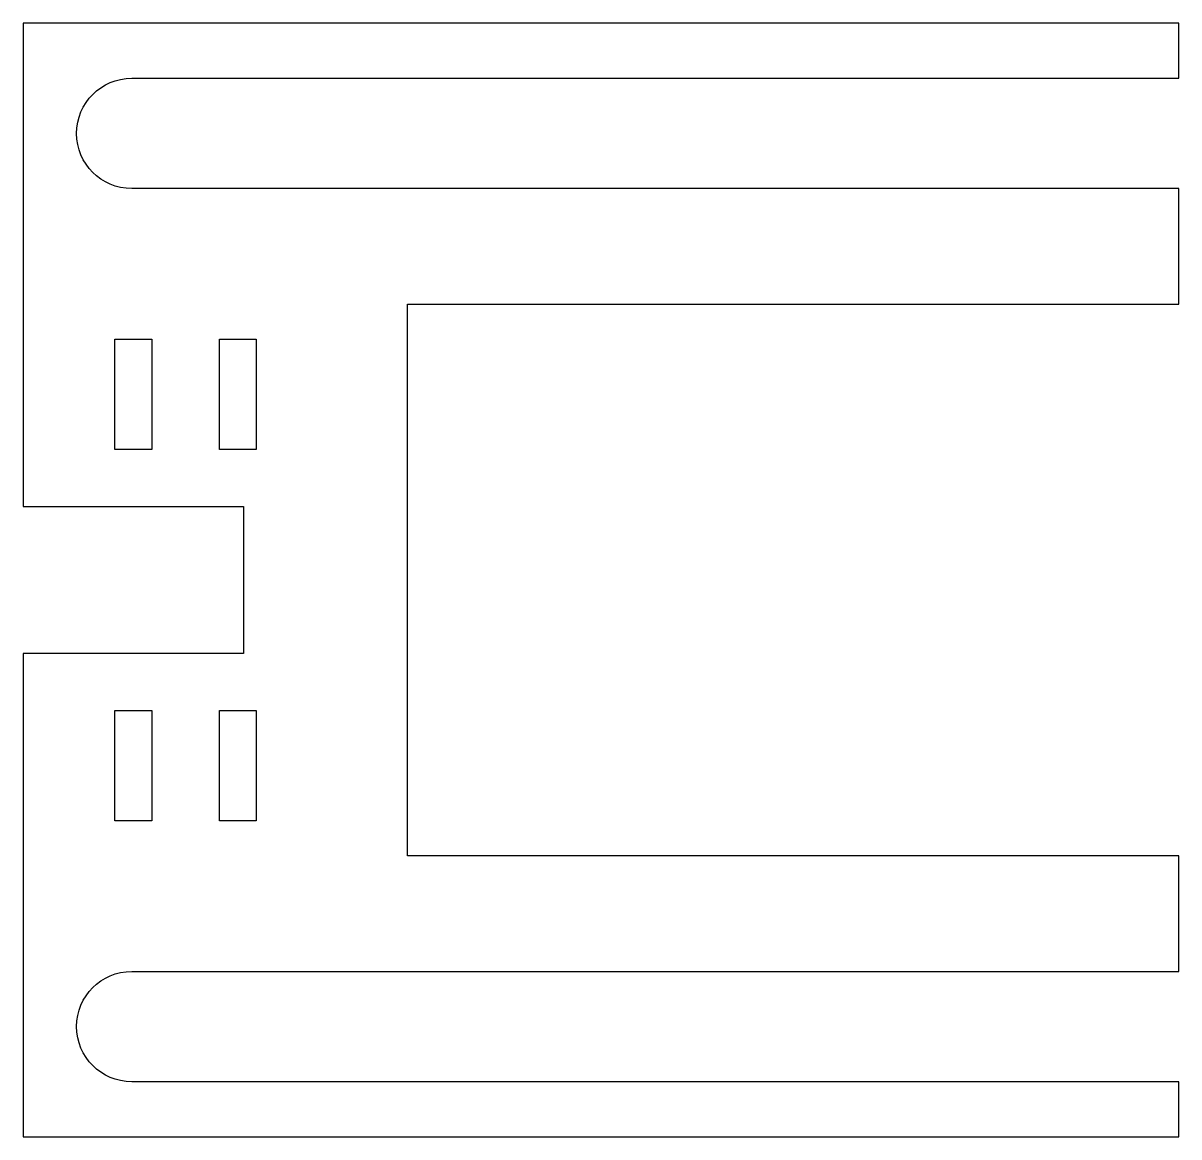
# Model space of a CAD drawing. Header units: millimetres. Extents: x -35.9 to 27, y -30.3 to 30.3.
import ezdxf

# ---------------------------------------------------------------- set-up
doc = ezdxf.new("R2010")
doc.units = ezdxf.units.MM

msp = doc.modelspace()

# ---------------------------------------------------------------- linework, layer by layer
msp.add_lwpolyline([(-23.911, -4), (-35.911, -4), (-35.911, -30.3), (27, -30.3), (27, -27.3), (-30, -27.3, -1), (-30, -21.3), (27, -21.3), (27, -15), (-14.981, -15), (-14.981, 15), (27, 15), (27, 21.3), (-30, 21.3, -1), (-30, 27.3), (27, 27.3), (27, 30.3), (-35.911, 30.3), (-35.911, 4), (-23.911, 4)], format="xyb", close=True)
for points in [[(-30.911, 7.106), (-30.911, 13.106), (-28.911, 13.106), (-28.911, 7.106)], [(-25.229, 7.106), (-25.229, 13.106), (-23.229, 13.106), (-23.229, 7.106)], [(-28.911, -7.106), (-28.911, -13.106), (-30.911, -13.106), (-30.911, -7.106)], [(-23.229, -7.106), (-23.229, -13.106), (-25.229, -13.106), (-25.229, -7.106)]]:
    msp.add_lwpolyline(points, close=True)

doc.saveas('drawing.dxf')
